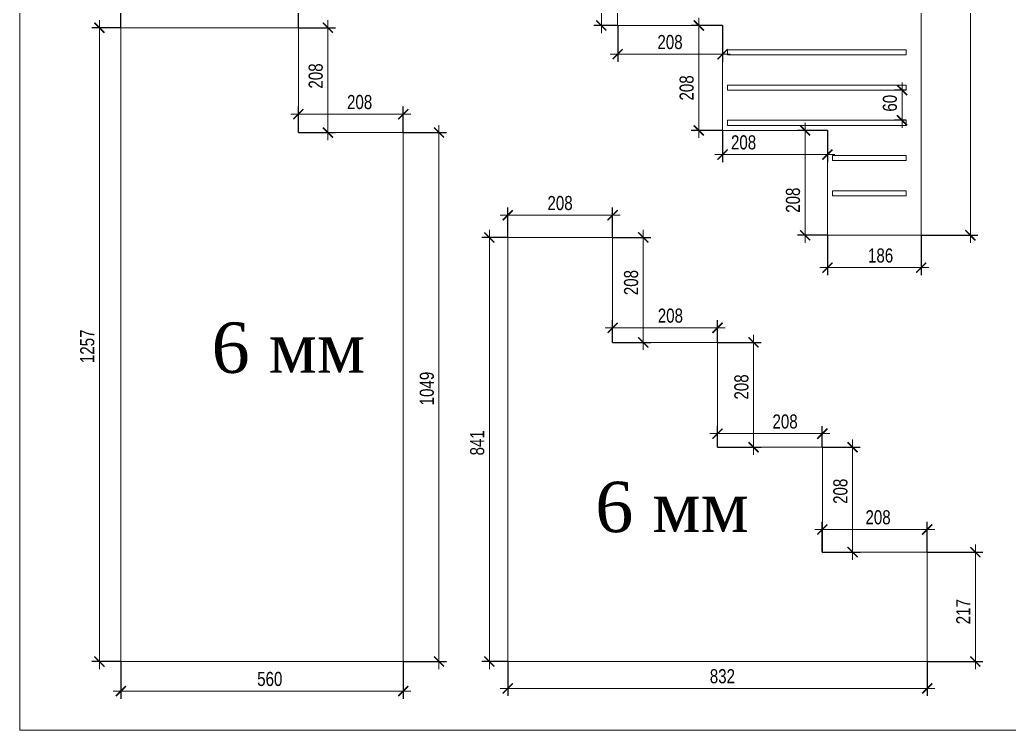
# Model space of a CAD drawing. Header units: millimetres. Extents: x -5205 to 16433, y 55921 to 73570.
# Drawn here: x 3111 to 5073, y 55921 to 57330 of the extents above; entities that cross this region are included whole.
import ezdxf

# ---------------------------------------------------------------- set-up
doc = ezdxf.new("R2010")
doc.units = ezdxf.units.MM
doc.layers.add('Размеры', color=7, linetype='Continuous', lineweight=15)
doc.layers.add('Размеры @ 10', color=7, linetype='Continuous', lineweight=15)
doc.styles.add('SFGOST', font='sfGOSTb.shx', dxfattribs={"width": 0.8})
doc.styles.add('TIMES', font='TIMES.TTF')
doc.dimstyles.new('ALEX', dxfattribs={"dimtxt": 2.8, "dimasz": 2, "dimexe": 1.5, "dimexo": 0, "dimgap": 1, "dimtad": 1, "dimrnd": 0.001, "dimdsep": 46, "dimtxsty": 'SFGOST', "dimblk": 'ARCHTICK', "dimcen": 0, "dimdle": 1.5, "dimclrd": 1, "dimclre": 1, "dimadec": 4, "dimazin": 0, "dimtfac": 1, "dimtmove": 0, "dimatfit": 0, "dimfxl": 1, "dimtvp": 1.75, "dimtolj": 1, "dimlwd": -1, "dimarcsym": 2})

# ---------------------------------------------------------------- blocks, each defined once
blk = doc.blocks.new('_ArchTick')
at = {"color": 0, "linetype": 'ByBlock', "const_width": 0.15}
blk.add_lwpolyline([(-0.5, -0.5), (0.5, 0.5)], dxfattribs=at)
blk = doc.blocks.new('*D657')
at = {"layer": 'Defpoints', "color": 0}
for p in [(4910.4, 56274.6), (4910.4, 56057.6), (5005.9, 56057.6)]:
    blk.add_point(p, dxfattribs=at)
at = {"layer": 'Размеры', "color": 1}
blk.add_line((5005.9, 56289.6), (5005.9, 56042.6), dxfattribs=at)
at = {"layer": 'Размеры', "color": 1, "lineweight": -2}
for p, q in [((4910.4, 56274.6), (5020.9, 56274.6)), ((4910.4, 56057.6), (5020.9, 56057.6))]:
    blk.add_line(p, q, dxfattribs=at)
at = {"layer": 'Размеры', "color": 1, "xscale": 20, "yscale": 20, "zscale": 20}
for p, rotation in [((5005.9, 56274.6), 90), ((5005.9, 56057.6), 270)]:
    blk.add_blockref('_ArchTick', p, dxfattribs=dict(at, rotation=rotation))
at = {"layer": 'Размеры', "color": 0, "insert": (4981.9, 56156.5), "char_height": 28, "attachment_point": 5, "rotation": 90, "style": 'SFGOST'}
blk.add_mtext('\\A1;217', dxfattribs=at)
blk = doc.blocks.new('*D658')
at = {"layer": 'Defpoints', "color": 0}
for p in [(4702.4, 56319.5), (4702.4, 56274.6), (4910.4, 56274.6)]:
    blk.add_point(p, dxfattribs=at)
at = {"layer": 'Размеры', "color": 1, "lineweight": -2}
for p, q in [((4702.4, 56274.6), (4702.4, 56334.5)), ((4910.4, 56274.6), (4910.4, 56334.5))]:
    blk.add_line(p, q, dxfattribs=at)
at = {"layer": 'Размеры', "color": 1}
blk.add_line((4925.4, 56319.5), (4687.4, 56319.5), dxfattribs=at)
at = {"layer": 'Размеры', "color": 1, "xscale": 20, "yscale": 20, "zscale": 20, "rotation": 180}
blk.add_blockref('_ArchTick', (4702.4, 56319.5), dxfattribs=at)
at = {"layer": 'Размеры', "color": 1, "xscale": 20, "yscale": 20, "zscale": 20}
blk.add_blockref('_ArchTick', (4910.4, 56319.5), dxfattribs=at)
at = {"layer": 'Размеры', "color": 0, "insert": (4812.9, 56343.5), "char_height": 28, "attachment_point": 5, "style": 'SFGOST'}
blk.add_mtext('\\A1;208', dxfattribs=at)
blk = doc.blocks.new('*D659')
at = {"layer": 'Defpoints', "color": 0}
for p in [(4702.4, 56482.6), (4762.3, 56482.6), (4702.4, 56274.6)]:
    blk.add_point(p, dxfattribs=at)
at = {"layer": 'Размеры', "color": 1}
blk.add_line((4762.3, 56259.6), (4762.3, 56497.6), dxfattribs=at)
at = {"layer": 'Размеры', "color": 1, "lineweight": -2}
for p, q in [((4702.4, 56482.6), (4777.3, 56482.6)), ((4702.4, 56274.6), (4777.3, 56274.6))]:
    blk.add_line(p, q, dxfattribs=at)
at = {"layer": 'Размеры', "color": 1, "xscale": 20, "yscale": 20, "zscale": 20}
for p, rotation in [((4762.3, 56482.6), 90), ((4762.3, 56274.6), 270)]:
    blk.add_blockref('_ArchTick', p, dxfattribs=dict(at, rotation=rotation))
at = {"layer": 'Размеры', "color": 0, "insert": (4738.3, 56395.2), "char_height": 28, "attachment_point": 5, "rotation": 90, "style": 'SFGOST'}
blk.add_mtext('\\A1;208', dxfattribs=at)
blk = doc.blocks.new('*D660')
at = {"layer": 'Defpoints', "color": 0}
for p in [(4494.4, 56509.5), (4494.4, 56482.6), (4702.4, 56482.6)]:
    blk.add_point(p, dxfattribs=at)
at = {"layer": 'Размеры', "color": 1, "lineweight": -2}
for p, q in [((4494.4, 56482.6), (4494.4, 56524.5)), ((4702.4, 56482.6), (4702.4, 56524.5))]:
    blk.add_line(p, q, dxfattribs=at)
at = {"layer": 'Размеры', "color": 1}
blk.add_line((4717.4, 56509.5), (4479.4, 56509.5), dxfattribs=at)
at = {"layer": 'Размеры', "color": 1, "xscale": 20, "yscale": 20, "zscale": 20, "rotation": 180}
blk.add_blockref('_ArchTick', (4494.4, 56509.5), dxfattribs=at)
at = {"layer": 'Размеры', "color": 1, "xscale": 20, "yscale": 20, "zscale": 20}
blk.add_blockref('_ArchTick', (4702.4, 56509.5), dxfattribs=at)
at = {"layer": 'Размеры', "color": 0, "insert": (4628.5, 56533.5), "char_height": 28, "attachment_point": 5, "style": 'SFGOST'}
blk.add_mtext('\\A1;208', dxfattribs=at)
blk = doc.blocks.new('*D661')
at = {"layer": 'Defpoints', "color": 0}
for p in [(4494.4, 56690.6), (4566, 56690.6), (4494.4, 56482.6)]:
    blk.add_point(p, dxfattribs=at)
at = {"layer": 'Размеры', "color": 1}
blk.add_line((4566, 56467.6), (4566, 56705.6), dxfattribs=at)
at = {"layer": 'Размеры', "color": 1, "lineweight": -2}
for p, q in [((4494.4, 56690.6), (4581, 56690.6)), ((4494.4, 56482.6), (4581, 56482.6))]:
    blk.add_line(p, q, dxfattribs=at)
at = {"layer": 'Размеры', "color": 1, "xscale": 20, "yscale": 20, "zscale": 20}
for p, rotation in [((4566, 56690.6), 90), ((4566, 56482.6), 270)]:
    blk.add_blockref('_ArchTick', p, dxfattribs=dict(at, rotation=rotation))
at = {"layer": 'Размеры', "color": 0, "insert": (4542, 56602.1), "char_height": 28, "attachment_point": 5, "rotation": 90, "style": 'SFGOST'}
blk.add_mtext('\\A1;208', dxfattribs=at)
blk = doc.blocks.new('*D662')
at = {"layer": 'Defpoints', "color": 0}
for p in [(4286.4, 56719.4), (4286.4, 56690.6), (4494.4, 56690.6)]:
    blk.add_point(p, dxfattribs=at)
at = {"layer": 'Размеры', "color": 1, "lineweight": -2}
for p, q in [((4286.4, 56690.6), (4286.4, 56734.4)), ((4494.4, 56690.6), (4494.4, 56734.4))]:
    blk.add_line(p, q, dxfattribs=at)
at = {"layer": 'Размеры', "color": 1}
blk.add_line((4509.4, 56719.4), (4271.4, 56719.4), dxfattribs=at)
at = {"layer": 'Размеры', "color": 1, "xscale": 20, "yscale": 20, "zscale": 20, "rotation": 180}
blk.add_blockref('_ArchTick', (4286.4, 56719.4), dxfattribs=at)
at = {"layer": 'Размеры', "color": 1, "xscale": 20, "yscale": 20, "zscale": 20}
blk.add_blockref('_ArchTick', (4494.4, 56719.4), dxfattribs=at)
at = {"layer": 'Размеры', "color": 0, "insert": (4401, 56743.4), "char_height": 28, "attachment_point": 5, "style": 'SFGOST'}
blk.add_mtext('\\A1;208', dxfattribs=at)
blk = doc.blocks.new('*D663')
at = {"layer": 'Defpoints', "color": 0}
for p in [(4286.4, 56898.6), (4347.2, 56898.6), (4286.4, 56690.6)]:
    blk.add_point(p, dxfattribs=at)
at = {"layer": 'Размеры', "color": 1}
blk.add_line((4347.2, 56675.6), (4347.2, 56913.6), dxfattribs=at)
at = {"layer": 'Размеры', "color": 1, "lineweight": -2}
for p, q in [((4286.4, 56898.6), (4362.2, 56898.6)), ((4286.4, 56690.6), (4362.2, 56690.6))]:
    blk.add_line(p, q, dxfattribs=at)
at = {"layer": 'Размеры', "color": 1, "xscale": 20, "yscale": 20, "zscale": 20}
for p, rotation in [((4347.2, 56898.6), 90), ((4347.2, 56690.6), 270)]:
    blk.add_blockref('_ArchTick', p, dxfattribs=dict(at, rotation=rotation))
at = {"layer": 'Размеры', "color": 0, "insert": (4323.2, 56809.1), "char_height": 28, "attachment_point": 5, "rotation": 90, "style": 'SFGOST'}
blk.add_mtext('\\A1;208', dxfattribs=at)
blk = doc.blocks.new('*D664')
at = {"layer": 'Defpoints', "color": 0}
for p in [(4078.4, 56942.7), (4078.4, 56898.6), (4286.4, 56898.6)]:
    blk.add_point(p, dxfattribs=at)
at = {"layer": 'Размеры', "color": 1, "lineweight": -2}
for p, q in [((4078.4, 56898.6), (4078.4, 56957.7)), ((4286.4, 56898.6), (4286.4, 56957.7))]:
    blk.add_line(p, q, dxfattribs=at)
at = {"layer": 'Размеры', "color": 1}
blk.add_line((4301.4, 56942.7), (4063.4, 56942.7), dxfattribs=at)
at = {"layer": 'Размеры', "color": 1, "xscale": 20, "yscale": 20, "zscale": 20, "rotation": 180}
blk.add_blockref('_ArchTick', (4078.4, 56942.7), dxfattribs=at)
at = {"layer": 'Размеры', "color": 1, "xscale": 20, "yscale": 20, "zscale": 20}
blk.add_blockref('_ArchTick', (4286.4, 56942.7), dxfattribs=at)
at = {"layer": 'Размеры', "color": 0, "insert": (4182.2, 56966.7), "char_height": 28, "attachment_point": 5, "style": 'SFGOST'}
blk.add_mtext('\\A1;208', dxfattribs=at)
blk = doc.blocks.new('*D665')
at = {"layer": 'Defpoints', "color": 0}
for p in [(4078.4, 56898.6), (4042, 56057.6), (4078.4, 56057.6)]:
    blk.add_point(p, dxfattribs=at)
at = {"layer": 'Размеры', "color": 1}
blk.add_line((4042, 56913.6), (4042, 56042.6), dxfattribs=at)
at = {"layer": 'Размеры', "color": 1, "lineweight": -2}
for p, q in [((4078.4, 56898.6), (4027, 56898.6)), ((4078.4, 56057.6), (4027, 56057.6))]:
    blk.add_line(p, q, dxfattribs=at)
at = {"layer": 'Размеры', "color": 1, "xscale": 20, "yscale": 20, "zscale": 20}
for p, rotation in [((4042, 56898.6), 90), ((4042, 56057.6), 270)]:
    blk.add_blockref('_ArchTick', p, dxfattribs=dict(at, rotation=rotation))
at = {"layer": 'Размеры', "color": 0, "insert": (4018, 56491.3), "char_height": 28, "attachment_point": 5, "rotation": 90, "style": 'SFGOST'}
blk.add_mtext('\\A1;841', dxfattribs=at)
blk = doc.blocks.new('*D666')
at = {"layer": 'Defpoints', "color": 0}
for p in [(4078.4, 56057.6), (4910.4, 56057.6), (4910.4, 56004.3)]:
    blk.add_point(p, dxfattribs=at)
at = {"layer": 'Размеры', "color": 1, "lineweight": -2}
for p, q in [((4078.4, 56057.6), (4078.4, 55989.3)), ((4910.4, 56057.6), (4910.4, 55989.3))]:
    blk.add_line(p, q, dxfattribs=at)
at = {"layer": 'Размеры', "color": 1}
blk.add_line((4063.4, 56004.3), (4925.4, 56004.3), dxfattribs=at)
at = {"layer": 'Размеры', "color": 1, "xscale": 20, "yscale": 20, "zscale": 20, "rotation": 180}
blk.add_blockref('_ArchTick', (4078.4, 56004.3), dxfattribs=at)
at = {"layer": 'Размеры', "color": 1, "xscale": 20, "yscale": 20, "zscale": 20}
blk.add_blockref('_ArchTick', (4910.4, 56004.3), dxfattribs=at)
at = {"layer": 'Размеры', "color": 0, "insert": (4504.2, 56028.3), "char_height": 28, "attachment_point": 5, "style": 'SFGOST'}
blk.add_mtext('\\A1;832', dxfattribs=at)
blk = doc.blocks.new('*D667')
at = {"layer": 'Defpoints', "color": 0}
for p in [(3871.2, 57106.6), (3942.1, 57106.6), (3871.2, 56057.6)]:
    blk.add_point(p, dxfattribs=at)
at = {"layer": 'Размеры', "color": 1, "lineweight": -2}
for p, q in [((3871.2, 57106.6), (3957.1, 57106.6)), ((3871.2, 56057.6), (3957.1, 56057.6))]:
    blk.add_line(p, q, dxfattribs=at)
at = {"layer": 'Размеры', "color": 1}
blk.add_line((3942.1, 56042.6), (3942.1, 57121.6), dxfattribs=at)
at = {"layer": 'Размеры', "color": 1, "xscale": 20, "yscale": 20, "zscale": 20}
for p, rotation in [((3942.1, 57106.6), 90), ((3942.1, 56057.6), 270)]:
    blk.add_blockref('_ArchTick', p, dxfattribs=dict(at, rotation=rotation))
at = {"layer": 'Размеры', "color": 0, "insert": (3918.1, 56599), "char_height": 28, "attachment_point": 5, "rotation": 90, "style": 'SFGOST'}
blk.add_mtext('\\A1;1049', dxfattribs=at)
blk = doc.blocks.new('*D668')
at = {"layer": 'Defpoints', "color": 0}
for p in [(3663.2, 57143), (3663.2, 57106.6), (3871.2, 57106.6)]:
    blk.add_point(p, dxfattribs=at)
at = {"layer": 'Размеры', "color": 1, "lineweight": -2}
for p, q in [((3663.2, 57106.6), (3663.2, 57158)), ((3871.2, 57106.6), (3871.2, 57158))]:
    blk.add_line(p, q, dxfattribs=at)
at = {"layer": 'Размеры', "color": 1}
blk.add_line((3886.2, 57143), (3648.2, 57143), dxfattribs=at)
at = {"layer": 'Размеры', "color": 1, "xscale": 20, "yscale": 20, "zscale": 20, "rotation": 180}
blk.add_blockref('_ArchTick', (3663.2, 57143), dxfattribs=at)
at = {"layer": 'Размеры', "color": 1, "xscale": 20, "yscale": 20, "zscale": 20}
blk.add_blockref('_ArchTick', (3871.2, 57143), dxfattribs=at)
at = {"layer": 'Размеры', "color": 0, "insert": (3784.7, 57167), "char_height": 28, "attachment_point": 5, "style": 'SFGOST'}
blk.add_mtext('\\A1;208', dxfattribs=at)
blk = doc.blocks.new('*D669')
at = {"layer": 'Defpoints', "color": 0}
for p in [(3663.2, 57314.6), (3721.7, 57314.6), (3663.2, 57106.6)]:
    blk.add_point(p, dxfattribs=at)
at = {"layer": 'Размеры', "color": 1}
blk.add_line((3721.7, 57091.6), (3721.7, 57329.6), dxfattribs=at)
at = {"layer": 'Размеры', "color": 1, "lineweight": -2}
for p, q in [((3663.2, 57314.6), (3736.7, 57314.6)), ((3663.2, 57106.6), (3736.7, 57106.6))]:
    blk.add_line(p, q, dxfattribs=at)
at = {"layer": 'Размеры', "color": 1, "xscale": 20, "yscale": 20, "zscale": 20}
for p, rotation in [((3721.7, 57314.6), 90), ((3721.7, 57106.6), 270)]:
    blk.add_blockref('_ArchTick', p, dxfattribs=dict(at, rotation=rotation))
at = {"layer": 'Размеры', "color": 0, "insert": (3697.7, 57218.8), "char_height": 28, "attachment_point": 5, "rotation": 90, "style": 'SFGOST'}
blk.add_mtext('\\A1;208', dxfattribs=at)
blk = doc.blocks.new('*D670')
at = {"layer": 'Defpoints', "color": 0}
for p in [(3311.2, 57363.5), (3311.2, 57314.6), (3663.2, 57314.6)]:
    blk.add_point(p, dxfattribs=at)
at = {"layer": 'Размеры', "color": 1}
blk.add_line((3678.2, 57363.5), (3296.2, 57363.5), dxfattribs=at)
at = {"layer": 'Размеры', "color": 1, "lineweight": -2}
for p, q in [((3311.2, 57314.6), (3311.2, 57378.5)), ((3663.2, 57314.6), (3663.2, 57378.5))]:
    blk.add_line(p, q, dxfattribs=at)
at = {"layer": 'Размеры', "color": 1, "xscale": 20, "yscale": 20, "zscale": 20, "rotation": 180}
blk.add_blockref('_ArchTick', (3311.2, 57363.5), dxfattribs=at)
at = {"layer": 'Размеры', "color": 1, "xscale": 20, "yscale": 20, "zscale": 20}
blk.add_blockref('_ArchTick', (3663.2, 57363.5), dxfattribs=at)
at = {"layer": 'Размеры', "color": 0, "insert": (3442.1, 57387.5), "char_height": 28, "attachment_point": 5, "style": 'SFGOST'}
blk.add_mtext('\\A1;352', dxfattribs=at)
blk = doc.blocks.new('*D671')
at = {"layer": 'Defpoints', "color": 0}
for p in [(3268.6, 57314.6), (3311.2, 57314.6), (3311.2, 56057.6)]:
    blk.add_point(p, dxfattribs=at)
at = {"layer": 'Размеры', "color": 1}
blk.add_line((3268.6, 56042.6), (3268.6, 57329.6), dxfattribs=at)
at = {"layer": 'Размеры', "color": 1, "lineweight": -2}
for p, q in [((3311.2, 57314.6), (3253.6, 57314.6)), ((3311.2, 56057.6), (3253.6, 56057.6))]:
    blk.add_line(p, q, dxfattribs=at)
at = {"layer": 'Размеры', "color": 1, "xscale": 20, "yscale": 20, "zscale": 20}
for p, rotation in [((3268.6, 57314.6), 90), ((3268.6, 56057.6), 270)]:
    blk.add_blockref('_ArchTick', p, dxfattribs=dict(at, rotation=rotation))
at = {"layer": 'Размеры', "color": 0, "insert": (3244.6, 56682.7), "char_height": 28, "attachment_point": 5, "rotation": 90, "style": 'SFGOST'}
blk.add_mtext('\\A1;1257', dxfattribs=at)
blk = doc.blocks.new('*D672')
at = {"layer": 'Defpoints', "color": 0}
for p in [(3311.2, 56057.6), (3871.2, 56057.6), (3871.2, 55998.9)]:
    blk.add_point(p, dxfattribs=at)
at = {"layer": 'Размеры', "color": 1, "lineweight": -2}
for p, q in [((3311.2, 56057.6), (3311.2, 55983.9)), ((3871.2, 56057.6), (3871.2, 55983.9))]:
    blk.add_line(p, q, dxfattribs=at)
at = {"layer": 'Размеры', "color": 1}
blk.add_line((3296.2, 55998.9), (3886.2, 55998.9), dxfattribs=at)
at = {"layer": 'Размеры', "color": 1, "xscale": 20, "yscale": 20, "zscale": 20, "rotation": 180}
blk.add_blockref('_ArchTick', (3311.2, 55998.9), dxfattribs=at)
at = {"layer": 'Размеры', "color": 1, "xscale": 20, "yscale": 20, "zscale": 20}
blk.add_blockref('_ArchTick', (3871.2, 55998.9), dxfattribs=at)
at = {"layer": 'Размеры', "color": 0, "insert": (3606.5, 56022.9), "char_height": 28, "attachment_point": 5, "style": 'SFGOST'}
blk.add_mtext('\\A1;560', dxfattribs=at)
blk = doc.blocks.new('*D687')
at = {"layer": 'Defpoints', "color": 0}
for p in [(4898.5, 58120.9), (4898.5, 56902.9), (4996, 56902.9)]:
    blk.add_point(p, dxfattribs=at)
at = {"layer": 'Размеры', "color": 1}
blk.add_line((4996, 58135.9), (4996, 56887.9), dxfattribs=at)
at = {"layer": 'Размеры', "color": 1, "lineweight": -2}
for p, q in [((4898.5, 58120.9), (5011, 58120.9)), ((4898.5, 56902.9), (5011, 56902.9))]:
    blk.add_line(p, q, dxfattribs=at)
at = {"layer": 'Размеры', "color": 1, "xscale": 20, "yscale": 20, "zscale": 20}
for p, rotation in [((4996, 58120.9), 90), ((4996, 56902.9), 270)]:
    blk.add_blockref('_ArchTick', p, dxfattribs=dict(at, rotation=rotation))
at = {"layer": 'Размеры', "color": 0, "insert": (4972, 57593.2), "char_height": 28, "attachment_point": 5, "rotation": 90, "style": 'SFGOST'}
blk.add_mtext('\\A1;1218', dxfattribs=at)
blk = doc.blocks.new('*D696')
at = {"layer": 'Defpoints', "color": 0}
for p in [(4296.5, 57526.9), (4264.1, 57318.9), (4296.5, 57318.9)]:
    blk.add_point(p, dxfattribs=at)
at = {"layer": 'Размеры', "color": 1}
blk.add_line((4264.1, 57541.9), (4264.1, 57303.9), dxfattribs=at)
at = {"layer": 'Размеры', "color": 1, "lineweight": -2}
for p, q in [((4296.5, 57526.9), (4249.1, 57526.9)), ((4296.5, 57318.9), (4249.1, 57318.9))]:
    blk.add_line(p, q, dxfattribs=at)
at = {"layer": 'Размеры', "color": 1, "xscale": 20, "yscale": 20, "zscale": 20}
for p, rotation in [((4264.1, 57526.9), 90), ((4264.1, 57318.9), 270)]:
    blk.add_blockref('_ArchTick', p, dxfattribs=dict(at, rotation=rotation))
at = {"layer": 'Размеры', "color": 0, "insert": (4240.1, 57382.6), "char_height": 28, "attachment_point": 5, "rotation": 90, "style": 'SFGOST'}
blk.add_mtext('\\A1;208', dxfattribs=at)
blk = doc.blocks.new('*D697')
at = {"layer": 'Defpoints', "color": 0}
for p in [(4296.5, 57318.9), (4504.5, 57318.9), (4504.5, 57262)]:
    blk.add_point(p, dxfattribs=at)
at = {"layer": 'Размеры', "color": 1, "lineweight": -2}
for p, q in [((4296.5, 57318.9), (4296.5, 57247)), ((4504.5, 57318.9), (4504.5, 57247))]:
    blk.add_line(p, q, dxfattribs=at)
at = {"layer": 'Размеры', "color": 1}
blk.add_line((4281.5, 57262), (4519.5, 57262), dxfattribs=at)
at = {"layer": 'Размеры', "color": 1, "xscale": 20, "yscale": 20, "zscale": 20, "rotation": 180}
blk.add_blockref('_ArchTick', (4296.5, 57262), dxfattribs=at)
at = {"layer": 'Размеры', "color": 1, "xscale": 20, "yscale": 20, "zscale": 20}
blk.add_blockref('_ArchTick', (4504.5, 57262), dxfattribs=at)
at = {"layer": 'Размеры', "color": 0, "insert": (4400.3, 57286), "char_height": 28, "attachment_point": 5, "style": 'SFGOST'}
blk.add_mtext('\\A1;208', dxfattribs=at)
blk = doc.blocks.new('*D698')
at = {"layer": 'Defpoints', "color": 0}
for p in [(4504.5, 57318.9), (4457.4, 57110.9), (4504.5, 57110.9)]:
    blk.add_point(p, dxfattribs=at)
at = {"layer": 'Размеры', "color": 1}
blk.add_line((4457.4, 57333.9), (4457.4, 57095.9), dxfattribs=at)
at = {"layer": 'Размеры', "color": 1, "lineweight": -2}
for p, q in [((4504.5, 57318.9), (4442.4, 57318.9)), ((4504.5, 57110.9), (4442.4, 57110.9))]:
    blk.add_line(p, q, dxfattribs=at)
at = {"layer": 'Размеры', "color": 1, "xscale": 20, "yscale": 20, "zscale": 20}
for p, rotation in [((4457.4, 57318.9), 90), ((4457.4, 57110.9), 270)]:
    blk.add_blockref('_ArchTick', p, dxfattribs=dict(at, rotation=rotation))
at = {"layer": 'Размеры', "color": 0, "insert": (4433.4, 57195.1), "char_height": 28, "attachment_point": 5, "rotation": 90, "style": 'SFGOST'}
blk.add_mtext('\\A1;208', dxfattribs=at)
blk = doc.blocks.new('*D699')
at = {"layer": 'Defpoints', "color": 0}
for p in [(4504.5, 57110.9), (4712.5, 57110.9), (4712.5, 57063)]:
    blk.add_point(p, dxfattribs=at)
at = {"layer": 'Размеры', "color": 1, "lineweight": -2}
for p, q in [((4504.5, 57110.9), (4504.5, 57048)), ((4712.5, 57110.9), (4712.5, 57048))]:
    blk.add_line(p, q, dxfattribs=at)
at = {"layer": 'Размеры', "color": 1}
blk.add_line((4489.5, 57063), (4727.5, 57063), dxfattribs=at)
at = {"layer": 'Размеры', "color": 1, "xscale": 20, "yscale": 20, "zscale": 20, "rotation": 180}
blk.add_blockref('_ArchTick', (4504.5, 57063), dxfattribs=at)
at = {"layer": 'Размеры', "color": 1, "xscale": 20, "yscale": 20, "zscale": 20}
blk.add_blockref('_ArchTick', (4712.5, 57063), dxfattribs=at)
at = {"layer": 'Размеры', "color": 0, "insert": (4546.2, 57087), "char_height": 28, "attachment_point": 5, "style": 'SFGOST'}
blk.add_mtext('\\A1;208', dxfattribs=at)
blk = doc.blocks.new('*D700')
at = {"layer": 'Defpoints', "color": 0}
for p in [(4712.5, 57110.9), (4668.3, 56902.9), (4712.5, 56902.9)]:
    blk.add_point(p, dxfattribs=at)
at = {"layer": 'Размеры', "color": 1}
blk.add_line((4668.3, 57125.9), (4668.3, 56887.9), dxfattribs=at)
at = {"layer": 'Размеры', "color": 1, "lineweight": -2}
for p, q in [((4712.5, 57110.9), (4653.3, 57110.9)), ((4712.5, 56902.9), (4653.3, 56902.9))]:
    blk.add_line(p, q, dxfattribs=at)
at = {"layer": 'Размеры', "color": 1, "xscale": 20, "yscale": 20, "zscale": 20}
for p, rotation in [((4668.3, 57110.9), 90), ((4668.3, 56902.9), 270)]:
    blk.add_blockref('_ArchTick', p, dxfattribs=dict(at, rotation=rotation))
at = {"layer": 'Размеры', "color": 0, "insert": (4644.3, 56972.5), "char_height": 28, "attachment_point": 5, "rotation": 90, "style": 'SFGOST'}
blk.add_mtext('\\A1;208', dxfattribs=at)
blk = doc.blocks.new('*D701')
at = {"layer": 'Defpoints', "color": 0}
for p in [(4712.5, 56902.9), (4898.5, 56902.9), (4898.5, 56838.7)]:
    blk.add_point(p, dxfattribs=at)
at = {"layer": 'Размеры', "color": 1, "lineweight": -2}
for p, q in [((4712.5, 56902.9), (4712.5, 56823.7)), ((4898.5, 56902.9), (4898.5, 56823.7))]:
    blk.add_line(p, q, dxfattribs=at)
at = {"layer": 'Размеры', "color": 1}
blk.add_line((4697.5, 56838.7), (4913.5, 56838.7), dxfattribs=at)
at = {"layer": 'Размеры', "color": 1, "xscale": 20, "yscale": 20, "zscale": 20, "rotation": 180}
blk.add_blockref('_ArchTick', (4712.5, 56838.7), dxfattribs=at)
at = {"layer": 'Размеры', "color": 1, "xscale": 20, "yscale": 20, "zscale": 20}
blk.add_blockref('_ArchTick', (4898.5, 56838.7), dxfattribs=at)
at = {"layer": 'Размеры', "color": 0, "insert": (4818, 56862.7), "char_height": 28, "attachment_point": 5, "style": 'SFGOST'}
blk.add_mtext('\\A1;186', dxfattribs=at)
blk = doc.blocks.new('*D711')
at = {"layer": 'Defpoints', "color": 0}
for p in [(4868.5, 57190.9), (4860.5, 57130.9), (4868.5, 57130.9)]:
    blk.add_point(p, dxfattribs=at)
at = {"layer": 'Размеры', "color": 1}
blk.add_line((4860.5, 57205.9), (4860.5, 57115.9), dxfattribs=at)
at = {"layer": 'Размеры', "color": 1, "lineweight": -2}
for p, q in [((4868.5, 57190.9), (4845.5, 57190.9)), ((4868.5, 57130.9), (4845.5, 57130.9))]:
    blk.add_line(p, q, dxfattribs=at)
at = {"layer": 'Размеры', "color": 1, "xscale": 20, "yscale": 20, "zscale": 20}
for p, rotation in [((4860.5, 57190.9), 90), ((4860.5, 57130.9), 270)]:
    blk.add_blockref('_ArchTick', p, dxfattribs=dict(at, rotation=rotation))
at = {"layer": 'Размеры', "color": 0, "insert": (4836.5, 57164.8), "char_height": 28, "attachment_point": 5, "rotation": 90, "style": 'SFGOST'}
blk.add_mtext('\\A1;60', dxfattribs=at)

msp = doc.modelspace()

# ---------------------------------------------------------------- linework, layer by layer
at = {"layer": 'Размеры'}
for p, q in [((4514.456, 57270.943), (4514.456, 57260.943)), ((4514.456, 57200.943), (4514.456, 57190.943)), ((4514.456, 57130.943), (4514.456, 57120.943)), ((4722.456, 57060.943), (4722.456, 57050.943)), ((4722.456, 56990.943), (4722.456, 56980.943))]:
    msp.add_line(p, q, dxfattribs=at)
for points in [[(3110.684, 59882.538), (8379.077, 59882.538), (8379.077, 55921.411), (3110.684, 55921.411), (3110.684, 59882.538)], [(3311.232, 56057.604), (3871.232, 56057.604), (3871.232, 57106.604), (3663.232, 57106.604), (3663.232, 57314.604), (3311.232, 57314.604)], [(4078.432, 56057.604), (4910.432, 56057.604), (4910.432, 56274.604), (4702.432, 56274.604), (4702.432, 56482.604), (4494.432, 56482.604), (4494.432, 56690.604), (4286.432, 56690.604), (4286.432, 56898.604), (4078.432, 56898.604), (4078.432, 56057.604)]]:
    msp.add_lwpolyline(points, close=True, dxfattribs=at)
for points in [[(4878.456, 56902.943), (4898.456, 56902.943), (4898.456, 58100.943), (4898.456, 58120.943), (4138.456, 58120.943), (4118.456, 58120.943), (4118.456, 57526.943)], [(4118.456, 57526.943), (4296.456, 57526.943), (4296.456, 57318.943), (4504.456, 57318.943), (4504.456, 57110.943), (4712.456, 57110.943), (4712.456, 56902.943), (4898.456, 56902.943)], [(4514.456, 57270.943), (4868.456, 57270.943), (4868.456, 57260.943), (4514.456, 57260.943)], [(4514.456, 57200.943), (4868.456, 57200.943), (4868.456, 57190.943), (4514.456, 57190.943)], [(4514.456, 57130.943), (4868.456, 57130.943), (4868.456, 57120.943), (4514.456, 57120.943)], [(4722.456, 57060.943), (4868.456, 57060.943), (4868.456, 57050.943), (4722.456, 57050.943)], [(4722.456, 56990.943), (4868.456, 56990.943), (4868.456, 56980.943), (4722.456, 56980.943)]]:
    msp.add_lwpolyline(points, dxfattribs=at)

# ---------------------------------------------------------------- texts
at = {"layer": 'Размеры', "char_height": 100, "attachment_point": 1, "style": 'TIMES'}
for insert in [(3491.154, 56730.172), (4252.094, 56414.264)]:
    msp.add_mtext('6 мм', dxfattribs=dict(at, insert=insert))

# ---------------------------------------------------------------- dimensions: what is measured, and where the dimension line sits
at = {"layer": 'Размеры @ 10'}
for base, p1, p2, picture, middle in [((4996.031, 56902.943), (4898.456, 58120.943), (4898.456, 56902.943), '*D687', (4996.031, 57593.193)), ((4264.087, 57318.943), (4296.456, 57526.943), (4296.456, 57318.943), '*D696', (4264.087, 57382.599)), ((3268.566, 57314.604), (3311.232, 56057.604), (3311.232, 57314.604), '*D671', (3268.566, 56682.717)), ((3721.687, 57314.604), (3663.232, 57106.604), (3663.232, 57314.604), '*D669', (3721.687, 57218.781)), ((4457.444, 57110.943), (4504.456, 57318.943), (4504.456, 57110.943), '*D698', (4457.444, 57195.142)), ((4860.522, 57130.943), (4868.456, 57190.943), (4868.456, 57130.943), '*D711', (4860.522, 57164.84)), ((4668.33, 56902.943), (4712.456, 57110.943), (4712.456, 56902.943), '*D700', (4668.33, 56972.495)), ((3942.05, 57106.604), (3871.232, 56057.604), (3871.232, 57106.604), '*D667', (3942.05, 56598.99)), ((4041.968, 56057.604), (4078.432, 56898.604), (4078.432, 56057.604), '*D665', (4041.968, 56491.335)), ((4347.168, 56898.604), (4286.432, 56690.604), (4286.432, 56898.604), '*D663', (4347.168, 56809.119)), ((4565.981, 56690.604), (4494.432, 56482.604), (4494.432, 56690.604), '*D661', (4565.981, 56602.127)), ((4762.336, 56482.604), (4702.432, 56274.604), (4702.432, 56482.604), '*D659', (4762.336, 56395.176)), ((5005.892, 56057.604), (4910.432, 56274.604), (4910.432, 56057.604), '*D657', (5005.892, 56156.466))]:
    dim = msp.add_linear_dim(base=base, p1=p1, p2=p2, angle=90, dimstyle='ALEX', override={"dimscale": 10, "dimtix": 0, "dimtofl": 1, "dimtmove": 0, "dimatfit": 0}, dxfattribs=at)
    dim.commit()
    dim.dimension.update_dxf_attribs({"geometry": picture, "text_midpoint": middle, "dimtype": 128})
for base, p1, p2, picture, middle in [((3311.232, 57363.456), (3663.232, 57314.604), (3311.232, 57314.604), '*D670', (3442.114, 57363.456)), ((4504.456, 57262.027), (4296.456, 57318.943), (4504.456, 57318.943), '*D697', (4400.316, 57262.027)), ((3663.232, 57143.008), (3871.232, 57106.604), (3663.232, 57106.604), '*D668', (3784.68, 57143.008)), ((4712.456, 57062.987), (4504.456, 57110.943), (4712.456, 57110.943), '*D699', (4546.193, 57062.987)), ((4078.432, 56942.724), (4286.432, 56898.604), (4078.432, 56898.604), '*D664', (4182.161, 56942.724)), ((4898.456, 56838.725), (4712.456, 56902.943), (4898.456, 56902.943), '*D701', (4818.045, 56838.725)), ((4286.432, 56719.403), (4494.432, 56690.604), (4286.432, 56690.604), '*D662', (4400.974, 56719.403)), ((4494.432, 56509.482), (4702.432, 56482.604), (4494.432, 56482.604), '*D660', (4628.546, 56509.482)), ((4702.432, 56319.466), (4910.432, 56274.604), (4702.432, 56274.604), '*D658', (4812.879, 56319.466)), ((3871.232, 55998.861), (3311.232, 56057.604), (3871.232, 56057.604), '*D672', (3606.461, 55998.861)), ((4910.432, 56004.28), (4078.432, 56057.604), (4910.432, 56057.604), '*D666', (4504.249, 56004.28))]:
    dim = msp.add_linear_dim(base=base, p1=p1, p2=p2, dimstyle='ALEX', override={"dimscale": 10, "dimtix": 0, "dimtofl": 1, "dimtmove": 0, "dimatfit": 0}, dxfattribs=at)
    dim.commit()
    dim.dimension.update_dxf_attribs({"geometry": picture, "text_midpoint": middle, "dimtype": 128})

doc.saveas('drawing.dxf')
